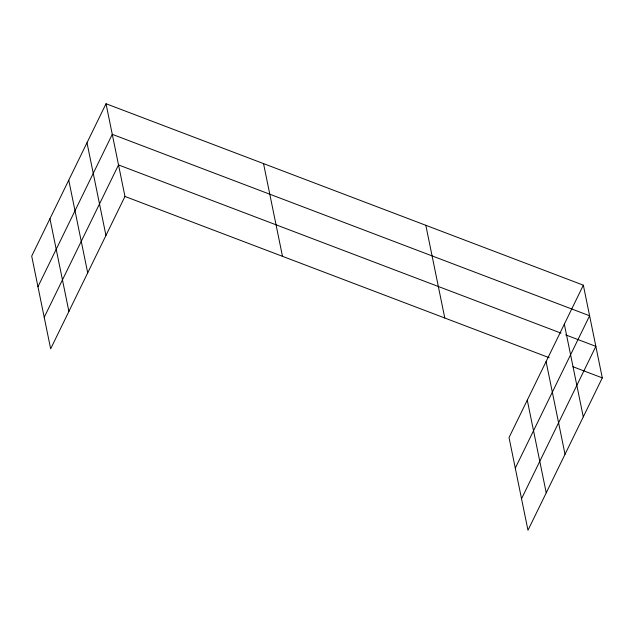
<?xml version="1.0" encoding="UTF-8"?>
<svg xmlns="http://www.w3.org/2000/svg" width="634" height="634" viewBox="0 0 634 634"><rect width="100%" height="100%" fill="white"/><g stroke="black" fill="none" stroke-linecap="round" stroke-linejoin="round"><path stroke-width="0.95" d="M106.021 103.738L31.7 256.112L50.657 348.827L124.969 196.453L106.021 103.738L583.343 285.173L602.3 377.888L527.979 530.262L509.031 437.547L583.343 285.173M37.953 286.711L112.273 134.337L589.604 315.772L515.284 468.138M44.214 317.301L118.526 164.935L561.058 333.135M521.536 498.736L595.857 346.362L565.631 334.879M124.969 196.453L549.187 357.695M572.993 366.753L602.3 377.888M564.323 324.172L583.28 416.887M546.08 361.586L565.029 454.301M527.274 400.133L546.231 492.848M425.826 225.3L444.783 318.014M263.538 163.612L282.487 256.326M86.993 142.737L105.949 235.46M68.749 180.151L87.698 272.866M49.951 218.698L68.9 311.413"/></g></svg>
